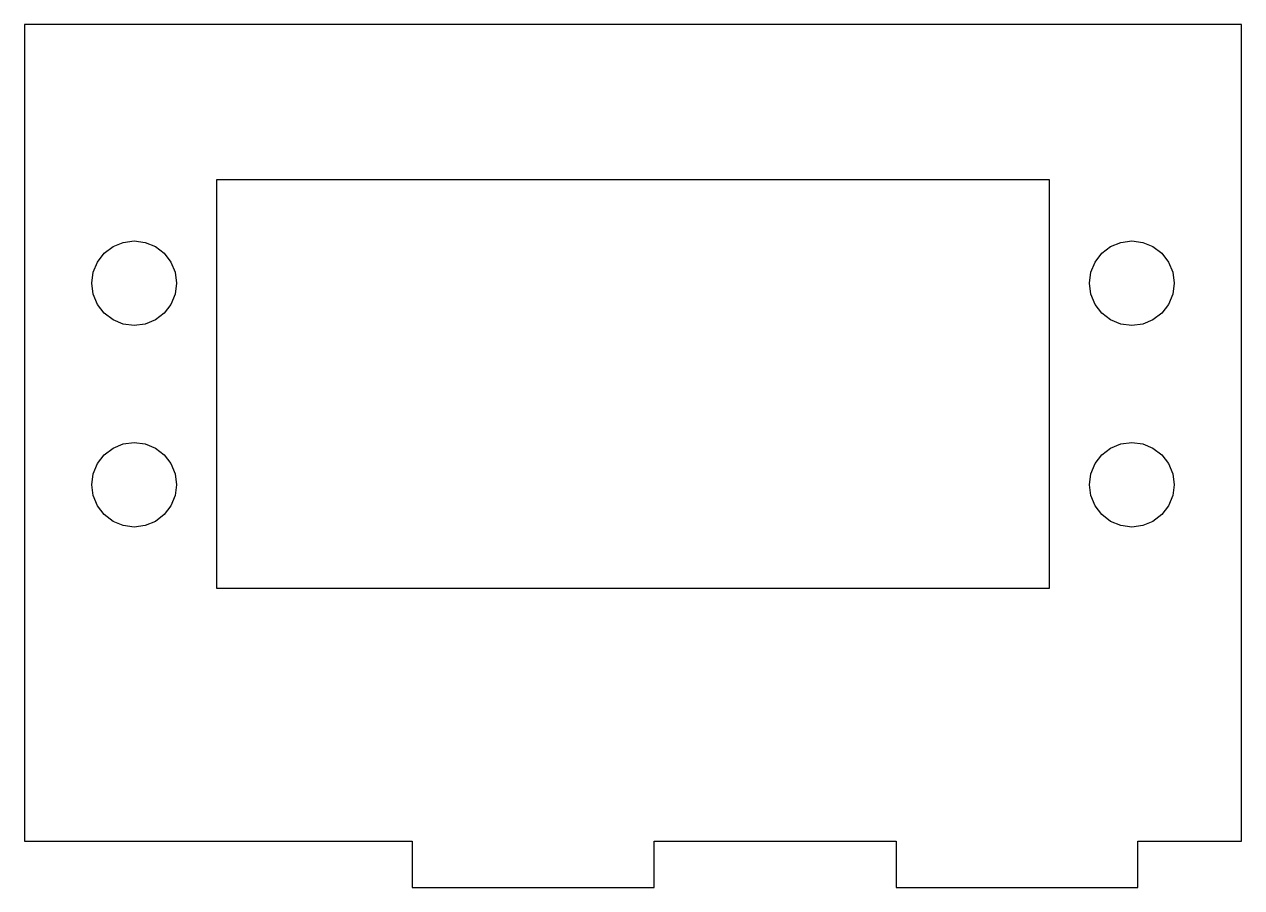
# Model space of a CAD drawing. Header units: metres. Extents: x -77.8 to -17.4, y 68 to 110.8.
import ezdxf

# ---------------------------------------------------------------- set-up
doc = ezdxf.new("R2010")
doc.units = ezdxf.units.M

msp = doc.modelspace()

# ---------------------------------------------------------------- linework, layer by layer
for p, q in [((-17.35, 110.85), (-77.75, 110.85)), ((-77.75, 110.85), (-77.75, 70.3)), ((-17.35, 70.3), (-17.35, 110.85)), ((-68.2, 82.85), (-68.2, 103.15)), ((-68.2, 103.15), (-26.9, 103.15)), ((-26.9, 103.15), (-26.9, 82.85)), ((-73.7849, 99.4849), (-73.35, 99.8186)), ((-73.35, 99.8186), (-72.8435, 100.028)), ((-72.8435, 100.028), (-72.3, 100.1)), ((-72.3, 100.1), (-71.7565, 100.028)), ((-71.7565, 100.028), (-71.25, 99.8186)), ((-71.25, 99.8186), (-70.8151, 99.4849)), ((-24.2849, 99.4849), (-23.85, 99.8186)), ((-23.85, 99.8186), (-23.3435, 100.028)), ((-23.3435, 100.028), (-22.8, 100.1)), ((-22.8, 100.1), (-22.2565, 100.028)), ((-22.2565, 100.028), (-21.75, 99.8186)), ((-21.75, 99.8186), (-21.3151, 99.4849)), ((-74.1187, 99.05), (-73.7849, 99.4849)), ((-70.8151, 99.4849), (-70.4813, 99.05)), ((-24.6187, 99.05), (-24.2849, 99.4849)), ((-21.3151, 99.4849), (-20.9813, 99.05)), ((-74.4, 98), (-74.3284, 98.5435)), ((-74.3284, 98.5435), (-74.1187, 99.05)), ((-70.4813, 99.05), (-70.2715, 98.5435)), ((-70.2715, 98.5435), (-70.2, 98)), ((-24.9, 98), (-24.8284, 98.5435)), ((-24.8284, 98.5435), (-24.6187, 99.05)), ((-20.9813, 99.05), (-20.7715, 98.5435)), ((-20.7715, 98.5435), (-20.7, 98)), ((-74.3284, 97.4565), (-74.4, 98)), ((-70.2, 98), (-70.2715, 97.4565)), ((-24.8284, 97.4565), (-24.9, 98)), ((-20.7, 98), (-20.7715, 97.4565)), ((-74.1187, 96.95), (-74.3284, 97.4565)), ((-70.2715, 97.4565), (-70.4813, 96.95)), ((-24.6187, 96.95), (-24.8284, 97.4565)), ((-20.7715, 97.4565), (-20.9813, 96.95)), ((-73.7849, 96.5151), (-74.1187, 96.95)), ((-70.4813, 96.95), (-70.8151, 96.5151)), ((-24.2849, 96.5151), (-24.6187, 96.95)), ((-20.9813, 96.95), (-21.3151, 96.5151)), ((-73.35, 96.1813), (-73.7849, 96.5151)), ((-72.8435, 95.9715), (-73.35, 96.1813)), ((-71.25, 96.1813), (-71.7565, 95.9715)), ((-70.8151, 96.5151), (-71.25, 96.1813)), ((-23.85, 96.1813), (-24.2849, 96.5151)), ((-23.3435, 95.9715), (-23.85, 96.1813)), ((-21.75, 96.1813), (-22.2565, 95.9715)), ((-21.3151, 96.5151), (-21.75, 96.1813)), ((-72.3, 95.9), (-72.8435, 95.9715)), ((-71.7565, 95.9715), (-72.3, 95.9)), ((-22.8, 95.9), (-23.3435, 95.9715)), ((-22.2565, 95.9715), (-22.8, 95.9)), ((-73.35, 89.8186), (-72.8435, 90.0284)), ((-72.8435, 90.0284), (-72.3, 90.1)), ((-72.3, 90.1), (-71.7565, 90.0284)), ((-71.7565, 90.0284), (-71.25, 89.8186)), ((-23.85, 89.8186), (-23.3435, 90.0284)), ((-23.3435, 90.0284), (-22.8, 90.1)), ((-22.8, 90.1), (-22.2565, 90.0284)), ((-22.2565, 90.0284), (-21.75, 89.8186)), ((-74.1187, 89.05), (-73.7849, 89.4849)), ((-73.7849, 89.4849), (-73.35, 89.8186)), ((-71.25, 89.8186), (-70.8151, 89.4849)), ((-70.8151, 89.4849), (-70.4813, 89.05)), ((-24.6187, 89.05), (-24.2849, 89.4849)), ((-24.2849, 89.4849), (-23.85, 89.8186)), ((-21.75, 89.8186), (-21.3151, 89.4849)), ((-21.3151, 89.4849), (-20.9813, 89.05)), ((-74.3284, 88.5435), (-74.1187, 89.05)), ((-70.4813, 89.05), (-70.2715, 88.5435)), ((-24.8284, 88.5435), (-24.6187, 89.05)), ((-20.9813, 89.05), (-20.7715, 88.5435)), ((-74.4, 88), (-74.3284, 88.5435)), ((-70.2715, 88.5435), (-70.2, 88)), ((-24.9, 88), (-24.8284, 88.5435)), ((-20.7715, 88.5435), (-20.7, 88)), ((-74.3284, 87.4565), (-74.4, 88)), ((-70.2, 88), (-70.2715, 87.4565)), ((-24.8284, 87.4565), (-24.9, 88)), ((-20.7, 88), (-20.7715, 87.4565)), ((-74.1187, 86.95), (-74.3284, 87.4565)), ((-70.2715, 87.4565), (-70.4813, 86.95)), ((-24.6187, 86.95), (-24.8284, 87.4565)), ((-20.7715, 87.4565), (-20.9813, 86.95)), ((-73.7849, 86.5151), (-74.1187, 86.95)), ((-73.35, 86.1813), (-73.7849, 86.5151)), ((-70.8151, 86.5151), (-71.25, 86.1813)), ((-70.4813, 86.95), (-70.8151, 86.5151)), ((-24.2849, 86.5151), (-24.6187, 86.95)), ((-23.85, 86.1813), (-24.2849, 86.5151)), ((-21.3151, 86.5151), (-21.75, 86.1813)), ((-20.9813, 86.95), (-21.3151, 86.5151)), ((-72.8435, 85.9715), (-73.35, 86.1813)), ((-72.3, 85.9), (-72.8435, 85.9715)), ((-71.7565, 85.9715), (-72.3, 85.9)), ((-71.25, 86.1813), (-71.7565, 85.9715)), ((-23.3435, 85.9715), (-23.85, 86.1813)), ((-22.8, 85.9), (-23.3435, 85.9715)), ((-22.2565, 85.9715), (-22.8, 85.9)), ((-21.75, 86.1813), (-22.2565, 85.9715)), ((-26.9, 82.85), (-68.2, 82.85)), ((-77.75, 70.3), (-58.5, 70.3)), ((-58.5, 70.3), (-58.5, 68)), ((-46.5, 70.3), (-34.5, 70.3)), ((-46.5, 68), (-46.5, 70.3)), ((-34.5, 70.3), (-34.5, 68)), ((-22.5, 68), (-22.5, 70.3)), ((-22.5, 70.3), (-17.35, 70.3)), ((-58.5, 68), (-46.5, 68)), ((-34.5, 68), (-22.5, 68))]:
    msp.add_line(p, q)

doc.saveas('drawing.dxf')
